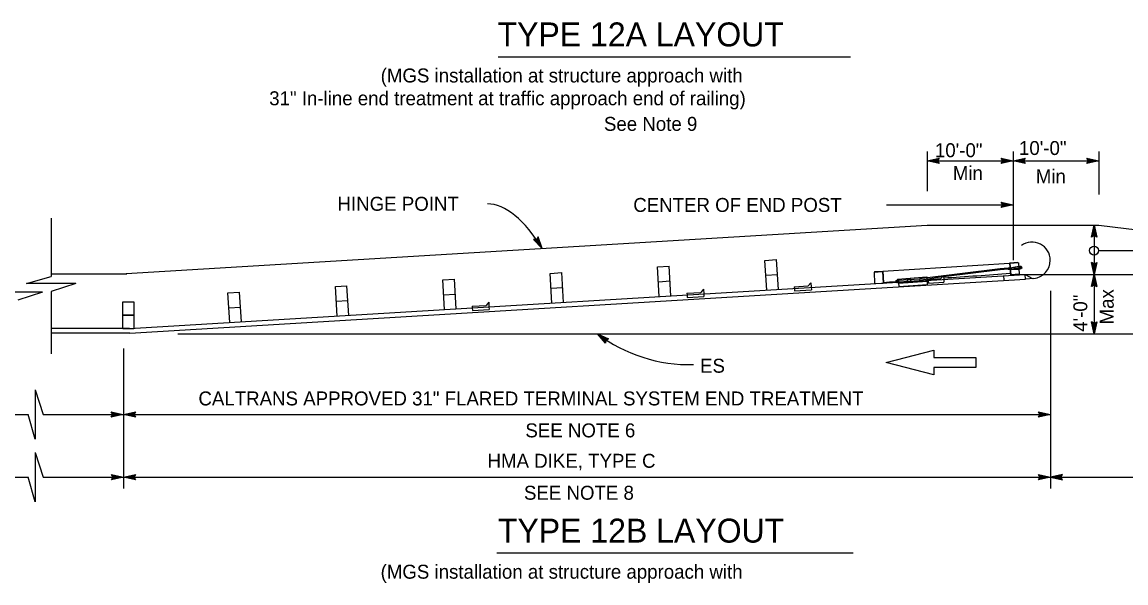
# Model space of a CAD drawing. Extents: x -893 to 867, y -474 to 712.
# Drawn here: x -365 to 189, y 38 to 319 of the extents above; entities that cross this region are included whole.
import ezdxf

# ---------------------------------------------------------------- set-up
doc = ezdxf.new("R2010")
doc.units = 0
for name, color, linetype in [('56 Stage 3 Anno', 7, 'Continuous'), ('57 Undefined', 7, 'Continuous'), ('60 Nongeo Data', 7, 'Continuous')]:
    doc.layers.add(name, color=color, linetype=linetype)

msp = doc.modelspace()

# ---------------------------------------------------------------- linework, layer by layer
at = {"layer": '56 Stage 3 Anno'}
for p, q in [((89.41, 253.96), (89.41, 233.96)), ((89.41, 249.23), (95.41, 250.56)), ((89.41, 249.23), (132.5, 249.23)), ((95.41, 247.89), (89.41, 249.23)), ((89.41, 249.23), (89.41, 249.23)), ((95.2, 248.25), (90.79, 249.23)), ((90.81, 249.24), (95.18, 250.2)), ((92.18, 249.23), (95, 249.86)), ((94.96, 248.61), (92.18, 249.23)), ((93.56, 249.23), (94.77, 249.5)), ((94.79, 248.96), (93.56, 249.23)), ((95.41, 250.56), (94.61, 249.23)), ((94.61, 249.23), (95.41, 247.89)), ((95.41, 250.56), (95.41, 250.56)), ((127.3, 249.23), (126.5, 250.57)), ((126.5, 250.57), (126.5, 250.57)), ((126.5, 250.57), (132.5, 249.23)), ((132.5, 249.23), (126.5, 247.9)), ((126.5, 247.9), (127.3, 249.23)), ((126.71, 250.22), (131.12, 249.23)), ((131.1, 249.23), (126.73, 248.26)), ((129.73, 249.24), (126.91, 248.61)), ((126.95, 249.86), (129.73, 249.24)), ((127.12, 249.51), (128.35, 249.24)), ((128.35, 249.24), (127.14, 248.97)), ((132.5, 249.23), (138.5, 250.56)), ((132.5, 249.23), (175.58, 249.23)), ((132.5, 249.23), (132.5, 249.23)), ((138.5, 247.89), (132.5, 249.23)), ((132.5, 249.23), (132.5, 249.23)), ((138.28, 248.25), (133.88, 249.23)), ((133.89, 249.24), (138.26, 250.2)), ((135.26, 249.23), (138.08, 249.86)), ((138.04, 248.61), (135.26, 249.23)), ((136.64, 249.23), (137.85, 249.5)), ((137.87, 248.96), (136.64, 249.23)), ((138.5, 250.56), (137.7, 249.23)), ((137.7, 249.23), (138.5, 247.89)), ((138.5, 250.56), (138.5, 250.56)), ((170.38, 249.23), (169.58, 250.57)), ((169.58, 250.57), (169.58, 250.57)), ((169.58, 250.57), (175.58, 249.23)), ((175.58, 249.23), (169.58, 247.9)), ((169.58, 247.9), (170.38, 249.23)), ((169.79, 250.22), (174.2, 249.23)), ((174.19, 249.23), (169.81, 248.26)), ((172.81, 249.24), (169.99, 248.61)), ((170.03, 249.86), (172.81, 249.24)), ((170.2, 249.51), (171.43, 249.24)), ((171.43, 249.24), (170.22, 248.97)), ((175.58, 253.96), (175.58, 232.38)), ((175.58, 253.52), (175.58, 235.08)), ((175.58, 249.23), (175.58, 249.23)), ((95.41, 247.89), (95.41, 247.89)), ((126.5, 247.9), (126.5, 247.9)), ((138.5, 247.89), (138.5, 247.89)), ((169.58, 247.9), (169.58, 247.9)), ((68.99, 227.13), (132.5, 227.13)), ((127.3, 227.13), (126.5, 228.47)), ((126.5, 228.47), (126.5, 228.47)), ((126.5, 228.47), (132.5, 227.13)), ((132.5, 227.13), (126.5, 225.8)), ((126.5, 225.8), (127.3, 227.13)), ((126.71, 228.12), (131.12, 227.13)), ((131.1, 227.13), (126.73, 226.16)), ((129.73, 227.13), (126.91, 226.51)), ((126.95, 227.76), (129.73, 227.13)), ((127.12, 227.41), (128.35, 227.13)), ((128.35, 227.13), (127.14, 226.87)), ((132.5, 227.13), (132.5, 227.13)), ((126.5, 225.8), (126.5, 225.8)), ((-350.04, 220.51), (-350.04, 191.27)), ((171.82, 211.05), (173.16, 217.05)), ((173.16, 217.05), (173.16, 217.05)), ((173.16, 217.05), (174.49, 211.05)), ((173.16, 217.05), (173.16, 192.2)), ((-105.7, 211.17), (-106.42, 209.8)), ((-105.15, 207.71), (-106.09, 210.45)), ((-104.44, 206.54), (-105.88, 210.78)), ((-103.72, 205.35), (-105.7, 211.17)), ((-105.7, 211.17), (-105.7, 211.17)), ((173.16, 211.85), (171.82, 211.05)), ((171.82, 211.05), (171.82, 211.05)), ((172.17, 211.27), (173.16, 215.67)), ((172.53, 211.5), (173.16, 214.29)), ((172.88, 211.68), (173.16, 212.91)), ((173.16, 215.66), (174.13, 211.29)), ((173.16, 214.29), (173.78, 211.46)), ((173.16, 212.91), (173.42, 211.7)), ((174.49, 211.05), (173.16, 211.85)), ((174.49, 211.05), (174.49, 211.05)), ((-106.42, 209.8), (-107.98, 209.78)), ((-107.98, 209.78), (-107.98, 209.78)), ((-107.98, 209.78), (-103.72, 205.35)), ((-107.56, 209.78), (-104.44, 206.53)), ((-107.13, 209.77), (-105.15, 207.71)), ((-106.75, 209.8), (-105.87, 208.89)), ((-105.87, 208.89), (-106.27, 210.06)), ((-103.72, 205.35), (-103.72, 205.35)), ((175.43, 204.27), (204.44, 204.27)), ((171.83, 198.2), (171.83, 198.2)), ((174.5, 198.2), (174.5, 198.2)), ((-362.38, 187.7), (-350.04, 191.27)), ((-362.38, 187.7), (-350.04, 191.27)), ((134.17, 192.2), (213.27, 192.2)), ((173.16, 192.2), (173.16, 162.51)), ((173.16, 192.2), (173.16, 192.2)), ((173.16, 192.2), (173.16, 192.2)), ((-354.37, 183.42), (-379.09, 183.42)), ((-354.37, 183.42), (-366.75, 179.4)), ((-337.66, 187.7), (-362.38, 187.7)), ((-337.66, 187.7), (-362.38, 187.7)), ((-337.66, 187.7), (-350.04, 183.68)), ((-337.66, 187.7), (-350.04, 183.68)), ((-350.04, 183.68), (-350.04, 152.47)), ((-350.04, 183.68), (-350.04, 152.47)), ((151.31, 184.04), (151.31, 84.92)), ((171.82, 186.2), (171.82, 186.2)), ((174.49, 186.2), (174.49, 186.2)), ((171.83, 168.51), (171.83, 168.51)), ((174.5, 168.51), (174.5, 168.51)), ((-72, 157.84), (-76, 162.51)), ((-76, 162.51), (-76, 162.51)), ((-76, 162.51), (-70.4, 159.98)), ((-71.96, 158.26), (-74.89, 161.68)), ((-74.88, 161.68), (-70.8, 159.83)), ((-71.93, 158.68), (-73.79, 160.85)), ((-73.79, 160.85), (-71.15, 159.66)), ((173.16, 162.51), (173.16, 162.51)), ((-313.68, 155.07), (-313.68, 85)), ((-71.86, 159.07), (-72.68, 160.02)), ((-72.68, 160.02), (-71.55, 159.51)), ((-71.84, 159.39), (-72, 157.84)), ((-72, 157.84), (-72, 157.84)), ((-70.4, 159.98), (-71.84, 159.39)), ((-70.4, 159.98), (-70.4, 159.98)), ((-357.99, 134.49), (-353.97, 122.1)), ((-357.99, 134.49), (-357.99, 109.76)), ((-455.63, 122.1), (-361.56, 122.1)), ((-357.99, 109.76), (-361.56, 122.1)), ((-353.97, 122.1), (-313.84, 122.1)), ((-319.04, 122.1), (-319.84, 123.44)), ((-319.84, 123.44), (-319.84, 123.44)), ((-319.84, 123.44), (-313.84, 122.1)), ((-313.84, 122.1), (-319.84, 120.77)), ((-319.84, 120.77), (-319.04, 122.1)), ((-319.63, 123.09), (-315.22, 122.11)), ((-315.23, 122.1), (-319.61, 121.13)), ((-316.61, 122.11), (-319.43, 121.48)), ((-319.39, 122.73), (-316.61, 122.11)), ((-319.22, 122.38), (-317.99, 122.11)), ((-317.99, 122.11), (-319.2, 121.84)), ((-313.84, 122.1), (-313.84, 122.1)), ((-313.68, 122.1), (-307.68, 123.43)), ((-313.68, 122.1), (151.31, 122.1)), ((-307.68, 120.77), (-313.68, 122.1)), ((-313.68, 122.1), (-313.68, 122.1)), ((-307.9, 121.12), (-312.3, 122.1)), ((-312.29, 122.11), (-307.91, 123.08)), ((-310.92, 122.1), (-308.09, 122.73)), ((-308.13, 121.48), (-310.92, 122.1)), ((-309.53, 122.1), (-308.33, 122.37)), ((-308.31, 121.83), (-309.53, 122.1)), ((-307.68, 123.43), (-308.48, 122.1)), ((-308.48, 122.1), (-307.68, 120.77)), ((-307.68, 123.43), (-307.68, 123.43)), ((146.11, 122.1), (145.31, 123.44)), ((145.31, 123.44), (145.31, 123.44)), ((145.31, 123.44), (151.31, 122.1)), ((151.31, 122.1), (145.31, 120.78)), ((145.31, 120.78), (146.11, 122.1)), ((145.53, 123.09), (149.93, 122.11)), ((149.92, 122.1), (145.55, 121.13)), ((148.55, 122.11), (145.73, 121.48)), ((145.76, 122.73), (148.55, 122.11)), ((145.94, 122.38), (147.17, 122.11)), ((147.17, 122.11), (145.96, 121.84)), ((151.31, 122.1), (151.31, 122.1)), ((-319.84, 120.78), (-319.84, 120.78)), ((-307.68, 120.77), (-307.68, 120.77)), ((145.31, 120.78), (145.31, 120.78)), ((-357.99, 102.98), (-353.97, 90.59)), ((-357.99, 102.98), (-357.99, 78.25)), ((-616.2, 90.59), (-361.56, 90.59)), ((-357.99, 78.25), (-361.56, 90.59)), ((-353.97, 90.59), (-313.68, 90.59)), ((-318.88, 90.59), (-319.68, 91.93)), ((-319.68, 91.93), (-319.68, 91.93)), ((-319.68, 91.93), (-313.68, 90.59)), ((-313.68, 90.59), (-319.68, 89.26)), ((-319.68, 89.26), (-318.88, 90.59)), ((-319.68, 89.26), (-319.68, 89.26)), ((-319.46, 91.58), (-315.06, 90.59)), ((-315.07, 90.59), (-319.44, 89.62)), ((-316.44, 90.59), (-319.27, 89.97)), ((-319.23, 91.22), (-316.44, 90.59)), ((-319.05, 90.87), (-317.82, 90.59)), ((-317.82, 90.59), (-319.03, 90.33)), ((-313.68, 90.59), (-307.68, 91.92)), ((-313.68, 90.59), (-307.68, 91.92)), ((-307.68, 89.25), (-313.68, 90.59)), ((-313.68, 90.59), (-313.68, 90.59)), ((-307.68, 89.25), (-313.68, 90.59)), ((-313.68, 90.59), (-313.68, 90.59)), ((-313.68, 90.59), (-313.68, 90.59)), ((-313.68, 90.59), (151.31, 90.59)), ((-307.9, 89.61), (-312.3, 90.59)), ((-307.9, 89.61), (-312.3, 90.59)), ((-312.29, 90.59), (-307.91, 91.56)), ((-312.29, 90.59), (-307.91, 91.56)), ((-310.92, 90.59), (-308.09, 91.21)), ((-310.92, 90.59), (-308.09, 91.21)), ((-308.13, 89.97), (-310.92, 90.59)), ((-308.13, 89.97), (-310.92, 90.59)), ((-309.53, 90.59), (-308.33, 90.86)), ((-309.53, 90.59), (-308.33, 90.86)), ((-308.31, 90.31), (-309.53, 90.59)), ((-308.31, 90.31), (-309.53, 90.59)), ((-307.68, 91.92), (-308.48, 90.59)), ((-307.68, 91.92), (-308.48, 90.59)), ((-308.48, 90.59), (-307.68, 89.25)), ((-308.48, 90.59), (-307.68, 89.25)), ((-307.68, 91.92), (-307.68, 91.92)), ((-307.68, 91.92), (-307.68, 91.92)), ((-307.68, 89.25), (-307.68, 89.25)), ((-307.68, 89.25), (-307.68, 89.25)), ((146.11, 90.59), (145.31, 91.93)), ((145.31, 91.93), (145.31, 91.93)), ((145.31, 91.93), (151.31, 90.59)), ((151.31, 90.59), (145.31, 89.26)), ((145.31, 89.26), (146.11, 90.59)), ((145.31, 89.26), (145.31, 89.26)), ((145.53, 91.58), (149.93, 90.59)), ((149.92, 90.59), (145.55, 89.62)), ((148.55, 90.59), (145.73, 89.97)), ((145.76, 91.22), (148.55, 90.59)), ((145.94, 90.87), (147.17, 90.59)), ((147.17, 90.59), (145.96, 90.33)), ((157.31, 91.93), (151.31, 90.59)), ((151.31, 90.59), (151.31, 90.59)), ((151.31, 90.59), (151.31, 90.59)), ((151.31, 90.59), (157.31, 89.26)), ((151.31, 90.59), (423.2, 90.59)), ((157.1, 91.58), (152.69, 90.59)), ((152.71, 90.59), (157.08, 89.62)), ((156.86, 91.22), (154.08, 90.59)), ((154.08, 90.59), (156.9, 89.97)), ((156.69, 90.87), (155.46, 90.59)), ((155.46, 90.59), (156.67, 90.33)), ((156.51, 90.59), (157.31, 91.93)), ((157.31, 89.26), (156.51, 90.59)), ((157.31, 91.93), (157.31, 91.93)), ((157.31, 89.26), (157.31, 89.26))]:
    msp.add_line(p, q, dxfattribs=at)
for points in [[(174.5, 198.2), (173.16, 192.2), (171.83, 198.2), (172.18, 197.99), (173.15, 193.59), (174.14, 197.99), (173.79, 197.78), (173.16, 194.96), (172.54, 197.77), (172.89, 197.56), (173.16, 196.34), (173.43, 197.56), (173.16, 197.4), (171.83, 198.2), (173.16, 197.4)], [(171.82, 186.2), (173.16, 192.2), (174.49, 186.2), (174.13, 186.41), (173.16, 190.81), (172.17, 186.41), (172.53, 186.62), (173.16, 189.44), (173.78, 186.63), (173.42, 186.84), (173.16, 188.05), (172.88, 186.83), (173.16, 187), (174.49, 186.2), (173.16, 187)], [(174.5, 168.51), (173.16, 162.51), (171.83, 168.51), (172.18, 168.3), (173.15, 163.9), (174.14, 168.3), (173.79, 168.09), (173.16, 165.28), (172.54, 168.09), (172.89, 167.87), (173.16, 166.66), (173.43, 167.88), (173.16, 167.71), (171.83, 168.51), (173.16, 167.71)]]:
    msp.add_lwpolyline(points, close=True, dxfattribs=at)
msp.add_circle((173.16, 204.27), 2.27, dxfattribs=at)
msp.add_arc((-29.64, 224.32), 77.26, 233.129, 271.3818, dxfattribs=at)
msp.add_ellipse((-118.33, 157.48), major_axis=(15.99, -69.88), ratio=0.436863, start_param=2.221176, end_param=3.039373, dxfattribs=at)
at = {"layer": '57 Undefined'}
for p, q in [((-125.85, 301.44), (50.91, 301.44)), ((-107.2, 301.44), (31.68, 301.44)), ((-126.51, 52.62), (52.23, 52.62))]:
    msp.add_line(p, q, dxfattribs=at)
at = {"layer": '60 Nongeo Data'}
for p, q in [((132.5, 253.96), (132.5, 199.47)), ((-312.39, 192.71), (89.41, 217.05)), ((89.41, 217.05), (175.58, 217.05)), ((175.58, 217.05), (423.2, 186.71)), ((8.94, 184.47), (8.04, 199.35)), ((14.77, 184.82), (13.87, 199.71)), ((-44.93, 181.2), (-45.83, 196.09)), ((-39.1, 181.56), (-40, 196.44)), ((63.04, 193.7), (67.24, 193.94)), ((67.24, 193.94), (67.57, 188)), ((130.71, 197.78), (67.25, 193.75)), ((125.96, 195.18), (85.56, 190.15)), ((126.05, 194.58), (97.64, 191.11)), ((130.02, 195.5), (125.96, 195.18)), ((125.96, 195.18), (126.05, 194.58)), ((130.09, 194.9), (126.05, 194.58)), ((130.02, 195.5), (135.31, 196.4)), ((135.64, 195.94), (130.02, 195.5)), ((135.69, 195.34), (130.09, 194.9)), ((130.09, 194.9), (135.47, 194.84)), ((134.89, 198.27), (130.7, 197.97)), ((130.7, 197.97), (131.13, 192.03)), ((135.21, 198.11), (130.91, 197.79)), ((130.91, 197.79), (131.32, 192.05)), ((134.89, 198.27), (134.91, 198.08)), ((135.21, 198.11), (135.63, 192.36)), ((135.36, 196.42), (135.8, 196.46)), ((135.49, 194.83), (135.36, 196.42)), ((135.92, 194.87), (135.49, 194.83)), ((136.95, 196.05), (135.64, 195.94)), ((137, 195.44), (135.69, 195.34)), ((135.8, 196.46), (135.92, 194.87)), ((136.5, 196.3), (135.81, 196.25)), ((136.59, 195.14), (135.91, 195.08)), ((136.59, 195.14), (136.5, 196.3)), ((137, 195.44), (136.95, 196.05)), ((-350.04, 192.52), (-312.09, 192.52)), ((-310.72, 165.1), (138.63, 192.32)), ((-310.57, 162.76), (138.81, 189.99)), ((-152.67, 174.67), (-153.57, 189.56)), ((-146.84, 175.03), (-147.75, 189.92)), ((-98.8, 177.94), (-99.7, 192.83)), ((-92.97, 178.29), (-93.87, 193.18)), ((62.75, 193.49), (67.06, 193.74)), ((62.75, 193.49), (63.07, 187.74)), ((63.04, 193.7), (63.05, 193.51)), ((67.06, 193.74), (67.38, 187.99)), ((73.62, 189.17), (74.93, 189.26)), ((73.62, 189.17), (73.66, 188.57)), ((73.66, 188.57), (74.97, 188.66)), ((74.04, 189.47), (74.64, 189.52)), ((74.04, 189.47), (74.12, 188.31)), ((74.12, 188.31), (74.72, 188.35)), ((74.6, 189.99), (89.2, 191.02)), ((74.6, 189.99), (74.75, 187.9)), ((74.88, 190.01), (75.14, 186.28)), ((74.92, 189.4), (85.56, 190.15)), ((74.98, 188.53), (85.65, 189.29)), ((75.03, 187.92), (89.35, 188.93)), ((96.97, 191.02), (85.65, 189.29)), ((89.2, 191.02), (89.46, 187.29)), ((89.9, 189.8), (96.33, 190.25)), ((89.9, 189.8), (89.96, 189.04)), ((89.96, 189.04), (90.04, 187.83)), ((90.04, 187.83), (97.8, 188.38)), ((97.56, 191.72), (96.33, 190.25)), ((97.56, 191.72), (97.71, 189.65)), ((97.71, 189.65), (97.8, 188.38)), ((128.11, 189.42), (127.92, 191.75)), ((135.63, 192.36), (131.32, 192.05)), ((135.63, 192.36), (131.32, 192.05)), ((138.81, 189.99), (138.63, 192.32)), ((138.63, 192.32), (142.18, 190.23)), ((142.91, 190.28), (138.81, 189.99)), ((-260.41, 168.15), (-261.31, 183.03)), ((-254.59, 168.5), (-255.49, 183.39)), ((-206.54, 171.41), (-207.44, 186.3)), ((-200.72, 171.76), (-201.62, 186.65)), ((-31.09, 182.86), (-24.13, 183.28)), ((-31.09, 182.86), (-31.04, 182.04)), ((-22.77, 184.86), (-24.13, 183.28)), ((-22.77, 184.86), (-22.63, 182.62)), ((22.78, 186.13), (29.75, 186.55)), ((22.78, 186.13), (22.83, 185.31)), ((22.83, 185.31), (22.91, 183.99)), ((22.91, 183.99), (31.32, 184.5)), ((31.1, 188.13), (29.75, 186.55)), ((31.1, 188.13), (31.24, 185.88)), ((31.24, 185.88), (31.32, 184.5)), ((63.07, 187.74), (67.38, 187.99)), ((75.14, 186.28), (89.46, 187.29)), ((-130.51, 178.33), (-131.87, 176.76)), ((-130.51, 178.33), (-130.38, 176.09)), ((-31.04, 182.04), (-30.97, 180.73)), ((-30.97, 180.73), (-22.55, 181.24)), ((-22.63, 182.62), (-22.55, 181.24)), ((-138.84, 176.33), (-131.87, 176.76)), ((-138.84, 176.33), (-138.79, 175.52)), ((-138.79, 175.52), (-138.71, 174.2)), ((-138.71, 174.2), (-130.29, 174.71)), ((-130.38, 176.09), (-130.29, 174.71)), ((-310.72, 165.1), (-350.04, 165.1)), ((-310.57, 162.76), (-350.04, 162.76)), ((-286.52, 162.51), (496.78, 162.51)), ((68.87, 148.17), (92.78, 154.31)), ((92.78, 154.31), (92.78, 150.67)), ((92.78, 150.67), (113.88, 150.67)), ((113.88, 150.67), (113.88, 148.17)), ((92.77, 142.03), (68.87, 148.17)), ((113.88, 145.67), (92.77, 145.67)), ((92.77, 145.67), (92.77, 142.03)), ((113.88, 148.17), (113.88, 145.67))]:
    msp.add_line(p, q, dxfattribs=at)
for points in [[(8.04, 199.35), (13.87, 199.71)], [(-45.83, 196.09), (-40, 196.44)], [(-153.57, 189.56), (-147.75, 189.92)], [(-99.7, 192.83), (-93.87, 193.18)], [(-45.38, 188.65), (-39.55, 189)], [(8.49, 191.91), (14.32, 192.26)], [(-261.31, 183.03), (-255.49, 183.39)], [(-207.44, 186.3), (-201.62, 186.65)], [(-99.25, 185.38), (-93.42, 185.74)], [(-206.99, 178.85), (-201.17, 179.21)], [(-153.12, 182.12), (-147.3, 182.47)], [(-260.86, 175.59), (-255.04, 175.94)]]:
    msp.add_lwpolyline(points, dxfattribs=at)
for points in [[(-313.97, 178.61), (-308.56, 178.61), (-308.56, 171.84), (-313.97, 171.84)], [(-313.97, 171.84), (-308.56, 171.84), (-308.56, 165.07), (-313.97, 165.07)]]:
    msp.add_lwpolyline(points, close=True, dxfattribs=at)
msp.add_circle((80.28, 189.34), 0.897, dxfattribs=at)
for centre, radius, start, end in [((142.03, 199.38), 9.14, 359.9225, 126.0571), ((142.03, 199.38), 9.14, 275.4879, 359.9225), ((-72.28, 2285.43), 2101.76, 273.8148, 273.97964), ((85.55, 189.71), 0.438, 283.1202, 88.8562), ((-33.19, 2288.23), 2101.76, 273.56947, 274.48246)]:
    msp.add_arc(centre, radius, start, end, dxfattribs=at)

# ---------------------------------------------------------------- texts
at = {"layer": '57 Undefined'}
for s, height, p in [('TYPE 12A LAYOUT', 12, (-126.06, 306.64)), ('(MGS installation at structure approach with', 7, (-184.7, 288.54)), ('31" In-line end treatment at traffic approach end of railing)', 7, (-240.6, 277.11)), ('See Note 9', 7, (-72.71, 264.29)), ('10\'-0"', 7, (93.3, 251.07)), ('10\'-0"', 7, (135.47, 252.18)), ('Min', 7, (102.27, 239.63)), ('Min', 7, (143.89, 237.97)), ('HINGE POINT', 7, (-206.34, 224.21)), ('CENTER OF END POST', 7, (-58, 223.63)), ('ES', 7, (-24.51, 143)), ('CALTRANS APPROVED 31" FLARED TERMINAL SYSTEM END TREATMENT', 7, (-276.1, 126.61)), ('SEE NOTE 6', 7, (-112.12, 110.6)), ('HMA DIKE, TYPE C', 7, (-131.09, 95.34)), ('SEE NOTE 8', 7, (-112.83, 79.32)), ('TYPE 12B LAYOUT', 12, (-125.89, 57.83)), ('(MGS installation at structure approach with', 7, (-184.73, 39.73))]:
    msp.add_text(s, height=height, dxfattribs=at).set_placement(p)
for s, p in [('Max', (182.99, 167.22)), ('4\'-0"', (169.74, 163.51))]:
    msp.add_text(s, height=7, rotation=90, dxfattribs=at).set_placement(p)

doc.saveas('drawing.dxf')
